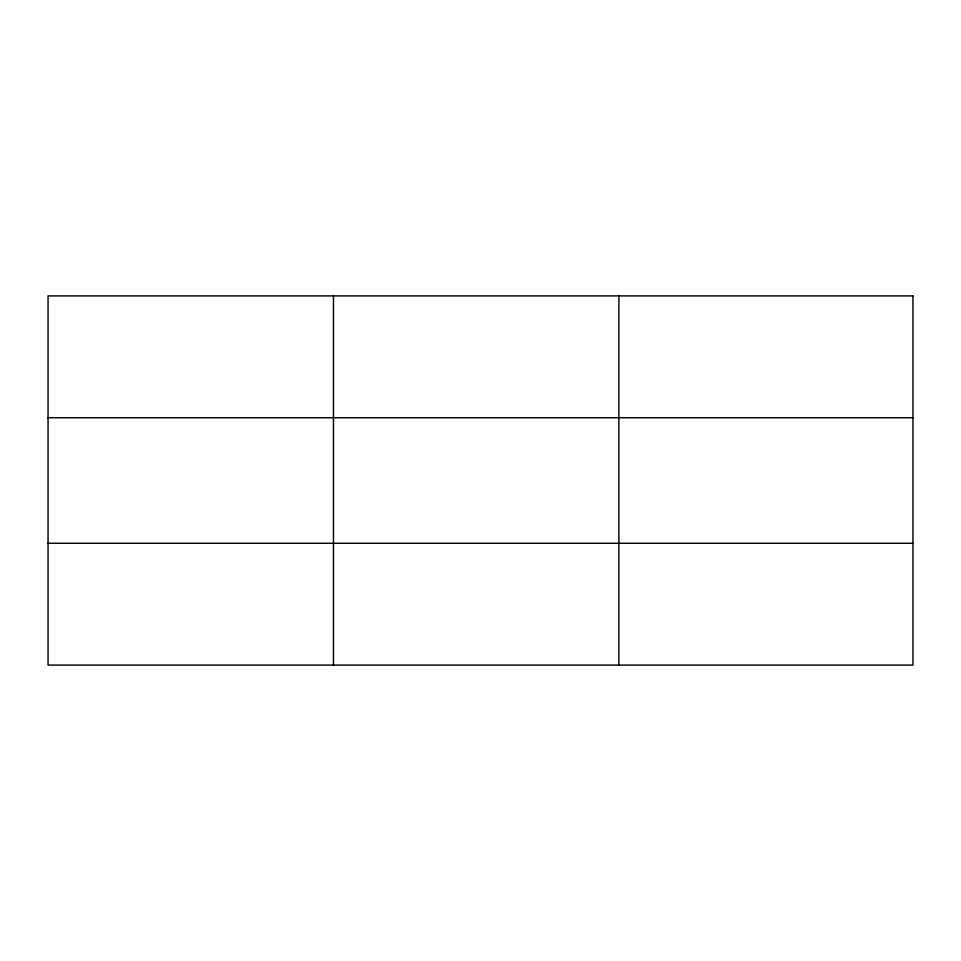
<?xml version="1.0" encoding="UTF-8"?>
<svg xmlns="http://www.w3.org/2000/svg" width="961" height="961" viewBox="0 0 961 961"><rect width="100%" height="100%" fill="white"/><g stroke="black" fill="none" stroke-linecap="round" stroke-linejoin="round"><path stroke-width="1.44" d="M333.467 665.096L333.467 295.904M618.884 665.096L618.884 295.904M48.05 417.735L912.95 417.735M48.05 543.265L912.95 543.265M912.95 295.904L912.95 665.096L48.05 665.096L48.05 295.904L912.95 295.904"/></g></svg>
